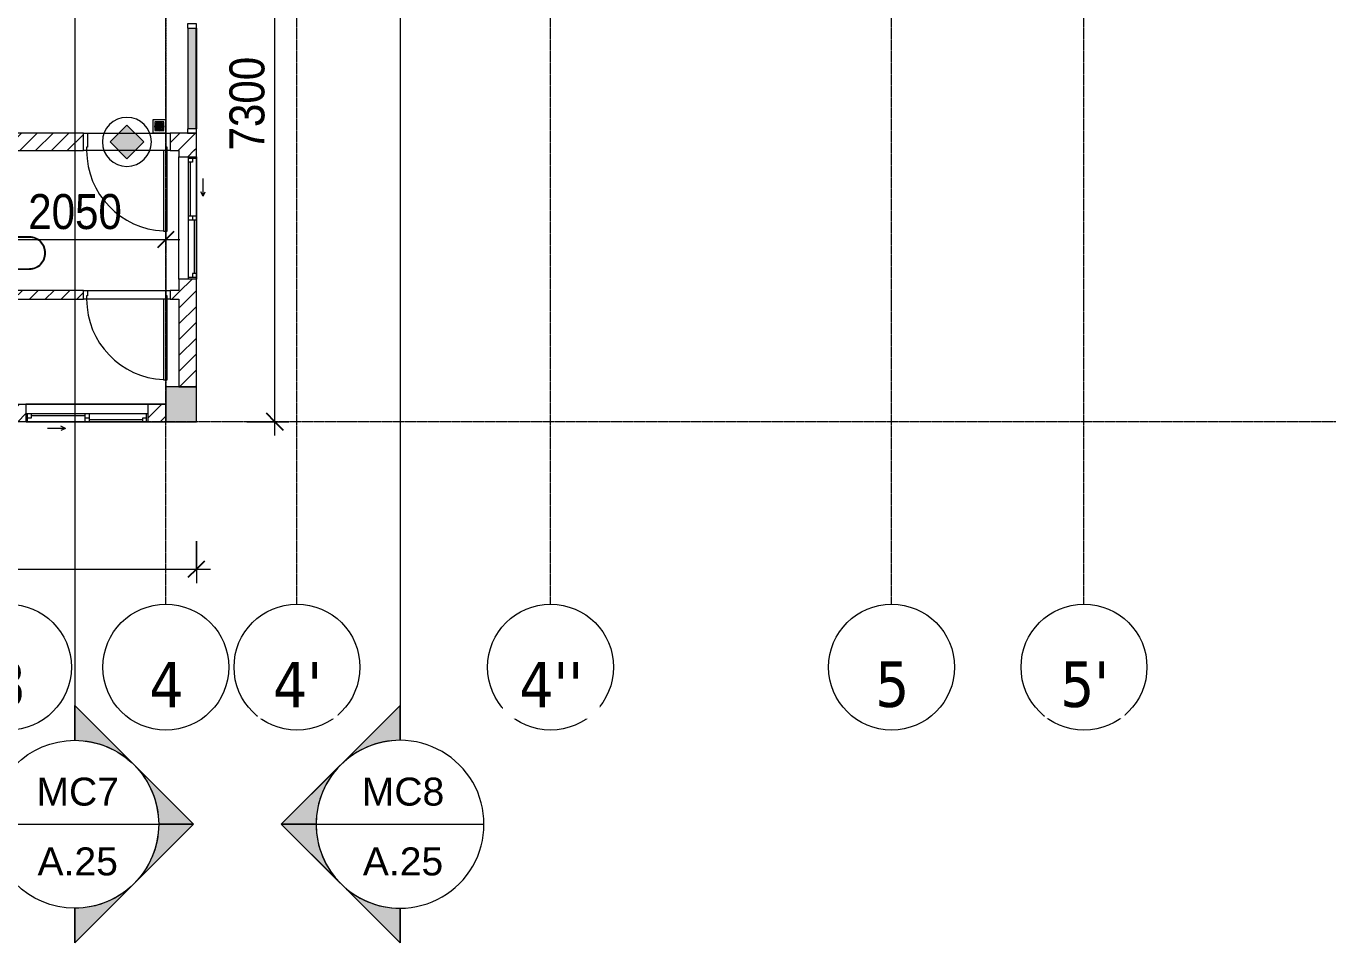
# Model space of a CAD drawing. Header units: millimetres. Extents: x 1591 to 239055, y -15958 to 83255.
# Drawn here: x 138734 to 153622, y 11275 to 21762 of the extents above; entities that cross this region are included whole.
import ezdxf

# ---------------------------------------------------------------- set-up
doc = ezdxf.new("R2010")
doc.units = ezdxf.units.MM
for name, pattern in [('Dash 1_8_', [6.35, 3.175, -3.175]), ('Dash Dot 3_16_', [7.9375, 4.7625, -1.5875, 0, -1.5875]), ('Grid Line', [22.225, 12.7, -3.175, 3.175, -3.175])]:
    doc.linetypes.add(name, pattern=pattern)
for name, color, linetype, lineweight in [('0-1', 250, 'Continuous', 5), ('A-ANNO-DIMS', 211, 'Continuous', 9), ('A-ANNO-DIMS-160', 211, 'Continuous', 9), ('A-ANNO-NOTE', 131, 'Continuous', 9), ('A-AREA', 32, 'Dash 1_8_', 9), ('A-DETL-GENF-2', 1, 'Continuous', 9), ('A-DOOR-3', 1, 'Continuous', 9), ('A-DOOR-FRAM-1', 1, 'Continuous', 9), ('A-FLOR', 192, 'Continuous', 9), ('A-GLAZ', 151, 'Continuous', 9), ('A-GLAZ-CURT', 52, 'Continuous', 9), ('A-GLAZ-CWMG', 51, 'Continuous', 9), ('A-GLAZ-CWMG-1', 51, 'Continuous', 18), ('A-WALL', 113, 'Continuous', 9), ('A-WALL-3', 113, 'Continuous', 18), ('A-WALL-PATT-2', 111, 'Continuous', 9), ('G-ANNO-SYMB', 111, 'Continuous', 9), ('G-ANNO-SYMB-1', 111, 'Dash Dot 3_16_', 18), ('G-IMPT', 8, 'Continuous', 9), ('M-EQPM', 50, 'Continuous', 9), ('P-SANR-FIXT', 6, 'Continuous', 9), ('S-COLS-1', 52, 'Continuous', 5), ('S-COLS-2', 250, 'Continuous', 18), ('S-GRID-1', 1, 'Grid Line', 9), ('S-GRID-IDEN', 1, 'Continuous', 9)]:
    doc.layers.add(name, color=color, linetype=linetype, lineweight=lineweight)
doc.styles.add('Arial_10', font='arial_0.ttf', dxfattribs={"height": 320})
doc.styles.add('Tahoma_B', font='tahomabd_0.ttf', dxfattribs={"height": 520})
doc.styles.add('UTM Avo', font='UTM Avo.ttf', dxfattribs={"width": 0.9, "height": 400})
doc.dimstyles.new('1_Dim_chi_tiet_2_5', dxfattribs={"dimscale": 304.8, "dimtxt": 399.720379, "dimasz": 0.629921, "dimexe": 0.524934, "dimexo": 0.0625, "dimgap": 0.052493, "dimtad": 1, "dimdec": 0, "dimrnd": 5, "dimzin": 0, "dimdsep": 46, "dimtxsty": 'UTM Avo', "dimblk1": 'OBLIQUE', "dimblk2": 'OBLIQUE', "dimsah": 1, "dimcen": 0.09, "dimdle": 0.524934, "dimazin": 0, "dimtfac": 1, "dimtdec": 4, "dimtix": 1, "dimtmove": 0, "dimatfit": 3, "dimfxl": 1.049869, "dimfxlon": 1, "dimtvp": 1, "dimtolj": 1, "dimtzin": 0, "dimarcsym": 2})
doc.dimstyles.new('1_Dim_chi_tiet_2_5_1', dxfattribs={"dimscale": 304.8, "dimtxt": 399.720379, "dimasz": 0.629921, "dimexe": 0.524934, "dimexo": 0.0625, "dimgap": 0.052493, "dimtad": 1, "dimdec": 0, "dimrnd": 5, "dimzin": 0, "dimdsep": 46, "dimtxsty": 'UTM Avo', "dimblk1": 'OBLIQUE', "dimblk2": 'OBLIQUE', "dimsah": 1, "dimcen": 0.09, "dimdle": 0.524934, "dimazin": 0, "dimtfac": 1, "dimtdec": 4, "dimtix": 1, "dimtmove": 0, "dimatfit": 3, "dimfxl": 1.049869, "dimfxlon": 1, "dimtvp": 1, "dimtolj": 1, "dimtzin": 0, "dimarcsym": 2})
pattern_1 = [(45, (95879.7, 0), (-90.50967, 90.50967), [])]

# ---------------------------------------------------------------- blocks, each defined once
blk = doc.blocks.new('NCV_TKTC_KET CAU_rvt-1-TKCS_MB TẦNG 6-8')
at = {"layer": 'S-COLS-1'}
blk.add_hatch(color=256, dxfattribs=at).paths.add_polyline_path([(44803, 17237), (44803, 17637), (44453, 17637), (44453, 17237)])
at = {"layer": 'S-COLS-2'}
for p, q in [((44803, 17637), (44453, 17637)), ((44453, 17637), (44453, 17237)), ((44803, 17237), (44803, 17637)), ((44453, 17237), (44803, 17237))]:
    blk.add_line(p, q, dxfattribs=at)
blk = doc.blocks.new('TKTC_XREF_251221_MB TANG 2-7 - TKTC_XREF_260130_MB TANG 2-5_dwg_THU NUOC - THU NUOC-444531-TKCS_MB TẦNG 1-4746804-TKCS_MB TẦNG 6-8')
at = {"layer": 'G-IMPT'}
for p, q in [((-23, 11), (41, 11)), ((41, 5), (-23, 5)), ((-11, 23), (28, 23)), ((28, 17), (-11, 17)), ((-1, 36), (19, 36)), ((19, 30), (-1, 30)), ((-23, -14), (41, -14)), ((41, -20), (-23, -20)), ((-11, -26), (28, -26)), ((28, -32), (-11, -32)), ((-1, -38), (19, -38)), ((19, -44), (-1, -44))]:
    blk.add_line(p, q, dxfattribs=at)
at = {"layer": 'G-IMPT', "flags": 128}
for points in [[(84, -79), (84, 71), (-66, 71), (-66, -79)], [(59, -54), (59, 46), (-41, 46), (-41, -54)]]:
    blk.add_lwpolyline(points, close=True, dxfattribs=at)
for points in [[(-23, -1), (1, -1), (1, -7), (-23, -7)], [(41, -7), (17, -7), (17, -1), (41, -1)]]:
    blk.add_lwpolyline(points, dxfattribs=at)
at = {"layer": 'G-IMPT'}
for centre, radius, start, end in [((9, -4), 45, 360, 180), ((9, -4), 45, 360, 180), ((-23, 8), 3, 90, 270), ((-11, 20), 3, 90, 270), ((-1, 33), 3, 90, 270), ((19, 33), 3, 270, 90), ((28, 20), 3, 270, 90), ((41, 8), 3, 270, 90), ((9, -4), 45, 180, 360), ((9, -4), 45, 180, 360), ((-23, -4), 3, 90, 270), ((-23, -17), 3, 90, 270), ((-11, -29), 3, 90, 270), ((-1, -41), 3, 90, 270), ((19, -41), 3, 270, 90), ((28, -29), 3, 270, 90), ((41, -4), 3, 270, 90), ((41, -17), 3, 270, 90)]:
    blk.add_arc(centre, radius, start, end, dxfattribs=at)
blk = doc.blocks.new('TKTC_XREF_251221_MB TANG 2-7 - TKTC_XREF_260130_MB TANG 2-5_dwg_FD-4746809-TKCS_MB TẦNG 6-8')
at = {"layer": 'G-IMPT', "flags": 128}
blk.add_lwpolyline([(-75, -75), (75, -75), (75, 75), (-75, 75)], close=True, dxfattribs=at)
at = {"layer": 'G-IMPT'}
blk.add_circle((0, 0), 53.3, dxfattribs=at)
at = {"layer": 'M-EQPM'}
for p, q in [((53, 0), (-53, 0)), ((-38, 38), (38, -38)), ((38, 38), (-38, -38)), ((0, 53), (0, -53))]:
    blk.add_line(p, q, dxfattribs=at)
blk = doc.blocks.new('TKTC_XREF_251221_MB TANG 2-7 - TKTC_XREF_251221_MB TANG 2-7-2039446-TKCS_MB TẦNG 6-8')
for name, p in [('TKTC_XREF_251221_MB TANG 2-7 - TKTC_XREF_260130_MB TANG 2-5_dwg_THU NUOC - THU NUOC-444531-TKCS_MB TẦNG 1-4746804-TKCS_MB TẦNG 6-8', (10717, 3383)), ('TKTC_XREF_251221_MB TANG 2-7 - TKTC_XREF_260130_MB TANG 2-5_dwg_FD-4746809-TKCS_MB TẦNG 6-8', (10726, 3377))]:
    blk.add_blockref(name, p)
blk = doc.blocks.new('System Panel - Glazed-1286806-TKCS_MB TẦNG 6-8')
at = {"layer": 'A-GLAZ-CURT'}
for p, q in [((575, 6), (-575, 6)), ((-575, 6), (-575, -6)), ((575, -6), (575, 6)), ((-575, -6), (575, -6))]:
    blk.add_line(p, q, dxfattribs=at)
blk = doc.blocks.new('Rectangular Mullion - 50 x 100mm-1286802-TKCS_MB TẦNG 6-8')
at = {"layer": 'A-GLAZ-CWMG'}
blk.add_hatch(color=256, dxfattribs=at).paths.add_polyline_path([(44797, 20587), (44797, 21737), (44703, 21737), (44703, 20587)])
blk.add_line((44703, 21737), (44703, 20587), dxfattribs=at)
blk = doc.blocks.new('Rectangular Mullion - 50 x 100mm-1286811-TKCS_MB TẦNG 6-8')
at = {"layer": 'A-GLAZ-CWMG-1'}
for p, q in [((0, 0), (-50, 0)), ((-50, 0), (-50, -100)), ((0, -100), (0, 0)), ((-50, -100), (0, -100))]:
    blk.add_line(p, q, dxfattribs=at)
blk = doc.blocks.new('Rectangular Mullion - 50 x 100mm-1286804-TKCS_MB TẦNG 6-8')
at = {"layer": 'A-GLAZ-CWMG-1'}
for p, q in [((-25, 0), (25, 0)), ((-25, -100), (-25, 0)), ((25, 0), (25, -100)), ((25, -100), (-25, -100))]:
    blk.add_line(p, q, dxfattribs=at)
blk = doc.blocks.new('1_FAMILY RVT - W01-WxH 1400x1400xmm-389822-TKCS_MB TẦNG 6-8')
at = {"layer": 'A-GLAZ'}
for p, q in [((248.4, 172.39), (299.2, 197.79)), ((248.4, 172.39), (299.2, 146.99)), ((248.4, 172.39), (451.6, 172.39)), ((-700, 96.19), (-700, -103.81)), ((700, 96.19), (-700, 96.19)), ((-700, 96.19), (-636.5, 96.19)), ((-700, 7.29), (-680.95, 7.29)), ((-680.95, 96.19), (-680.95, 7.29)), ((-636.5, 51.74), (-680.95, 51.74)), ((-680.95, 7.29), (-22.225, 7.29)), ((-636.5, 96.19), (-22.225, 96.19)), ((-636.5, 96.19), (-636.5, 51.74)), ((-636.5, 73.965), (-22.225, 73.965)), ((-22.225, 7.29), (-22.225, 96.19)), ((-22.225, 96.19), (22.225, 96.19)), ((22.225, 51.74), (-22.225, 51.74)), ((-22.225, 7.29), (22.225, 7.29)), ((22.225, 96.19), (680.95, 96.19)), ((22.225, 96.19), (22.225, 7.29)), ((22.225, 29.515), (636.5, 29.515)), ((22.225, 7.29), (636.5, 7.29)), ((636.5, 51.74), (636.5, 7.29)), ((680.95, 51.74), (636.5, 51.74)), ((636.5, 7.29), (700, 7.29)), ((680.95, 96.19), (700, 96.19)), ((680.95, 96.19), (680.95, 7.29)), ((700, -103.81), (700, 96.19)), ((-700, -103.81), (700, -103.81))]:
    blk.add_line(p, q, dxfattribs=at)
blk = doc.blocks.new('FD_04 - FD_04-900x2200mm-2435752-TKCS_MB TẦNG 6-8')
at = {"layer": 'A-DETL-GENF-2'}
for p, q in [((460, -100), (420, -100)), ((420, -100), (420, -1020)), ((460, -1020), (460, -100)), ((420, -1020), (460, -1020))]:
    blk.add_line(p, q, dxfattribs=at)
blk.add_arc((460, -100), 920, 180, 267.5081, dxfattribs=at)
at = {"layer": 'A-DOOR-FRAM-1'}
for p, q in [((-495, 100), (-450, 100)), ((-495, -100), (-495, 100)), ((-450, 100), (-450, -60)), ((450, 100), (495, 100)), ((450, -60), (450, 100)), ((495, 100), (495, -100)), ((-460, -100), (-495, -100)), ((-450, -60), (-460, -60)), ((-460, -60), (-460, -100)), ((460, -60), (450, -60)), ((460, -100), (460, -60)), ((495, -100), (460, -100))]:
    blk.add_line(p, q, dxfattribs=at)
blk = doc.blocks.new('FD_04 - FD_04-900x2200mm-4730700-TKCS_MB TẦNG 6-8')
at = {"layer": 'A-DETL-GENF-2'}
for p, q in [((460, -50), (420, -50)), ((420, -50), (420, -970)), ((460, -970), (460, -50)), ((420, -970), (460, -970))]:
    blk.add_line(p, q, dxfattribs=at)
blk.add_arc((460, -50), 920, 180, 267.5081, dxfattribs=at)
at = {"layer": 'A-DOOR-FRAM-1'}
for p, q in [((-495, 50), (-450, 50)), ((-495, -50), (-495, 50)), ((-450, 50), (-450, -10)), ((450, 50), (495, 50)), ((450, -10), (450, 50)), ((495, 50), (495, -50)), ((-460, -50), (-495, -50)), ((-450, -10), (-460, -10)), ((-460, -10), (-460, -50)), ((460, -10), (450, -10)), ((460, -50), (460, -10)), ((495, -50), (460, -50))]:
    blk.add_line(p, q, dxfattribs=at)
blk = doc.blocks.new('1_FAMILY RVT - W01-WxH 1400x1400xmm-411185-TKCS_MB TẦNG 6-8')
at = {"layer": 'A-GLAZ'}
for p, q in [((-700, 103.81), (700, 103.81)), ((-700, -96.19), (-700, 103.81)), ((700, 103.81), (700, -96.19)), ((-700, -7.29), (-680.95, -7.29)), ((700, -96.19), (-700, -96.19)), ((-700, -96.19), (-636.5, -96.19)), ((-680.95, -7.29), (-22.225, -7.29)), ((-680.95, -96.19), (-680.95, -7.29)), ((-636.5, -51.74), (-680.95, -51.74)), ((-636.5, -96.19), (-636.5, -51.74)), ((-636.5, -73.965), (-22.225, -73.965)), ((-636.5, -96.19), (-22.225, -96.19)), ((-22.225, -7.29), (22.225, -7.29)), ((-22.225, -7.29), (-22.225, -96.19)), ((22.225, -51.74), (-22.225, -51.74)), ((-22.225, -96.19), (22.225, -96.19)), ((22.225, -7.29), (636.5, -7.29)), ((22.225, -96.19), (22.225, -7.29)), ((22.225, -29.515), (636.5, -29.515)), ((22.225, -96.19), (680.95, -96.19)), ((248.4, -172.39), (299.2, -146.99)), ((636.5, -7.29), (700, -7.29)), ((636.5, -51.74), (636.5, -7.29)), ((680.95, -51.74), (636.5, -51.74)), ((680.95, -96.19), (680.95, -7.29)), ((680.95, -96.19), (700, -96.19)), ((248.4, -172.39), (299.2, -197.79)), ((248.4, -172.39), (451.6, -172.39))]:
    blk.add_line(p, q, dxfattribs=at)
blk = doc.blocks.new('PF_Water_Closet-Duravit-Starck 3-012601 - Generic Toilet-4730944-TKCS_MB TẦNG 6-8')
at = {"layer": 'P-SANR-FIXT'}
for p, q in [((-199, 592), (-199, 357)), ((-192, 592), (-192, 350)), ((166, 350), (166, 592)), ((172, 356), (172, 592)), ((171, 357), (-198, 357)), ((-198, 357), (-198, 280)), ((-198, 299), (172, 299)), ((-192, 350), (165, 350)), ((-192, 280), (-192, 350)), ((166, 280), (166, 350)), ((171, 280), (171, 357)), ((-207, 272), (-207, 126)), ((173, 280), (-201, 280)), ((-198, 280), (171, 280)), ((-26, 196), (1, 196)), ((183, 126), (183, 272)), ((-201, 118), (175, 118)), ((-197, 118), (-197, 113)), ((-197, 113), (173, 113)), ((173, 118), (173, 113))]:
    blk.add_line(p, q, dxfattribs=at)
for radius in [19.1, 14.6, 13.8]:
    blk.add_circle((-12, 196), radius, dxfattribs=at)
for centre, radius, start, end in [((-17, 592), 182, 88.8107, 180), ((-17, 592), 175, 88.7676, 180), ((-10, 592), 182, 0, 91.1893), ((-10, 592), 175, 0, 91.2324), ((-192, 356), 6.83, 172.0366, 270), ((165, 356), 6.83, 270, 0), ((-200, 273), 7.31, 103.7483, 186.2517), ((173, 271), 9.56, 8.9738, 90), ((-200, 125), 7.31, 173.7483, 256.2517), ((175, 125), 7.27, 270, 6.3304)]:
    blk.add_arc(centre, radius, start, end, dxfattribs=at)
blk = doc.blocks.new('Grid - M_Grid Head - Circle-353313-TKCS_MB TẦNG 6-8')
at = {"layer": 'S-GRID-IDEN'}
blk.add_circle((0, 0), 4.5, dxfattribs=at)
blk = doc.blocks.new('Section - M_Section Head - Filled-352373-TKCS_MB TẦNG 6-8')
at = {"layer": 'G-ANNO-SYMB'}
h = blk.add_hatch(color=256, dxfattribs=at)
edge = h.paths.add_edge_path()
edge.add_line((-6, 8.485), (-6, 6))
edge.add_arc((-6, 0), 6, 90, 135)
edge.add_line((-10.243, 4.243), (-6, 8.485))
h = blk.add_hatch(color=256, dxfattribs=at)
edge = h.paths.add_edge_path()
edge.add_line((-6, 8.485), (-1.757, 4.243))
edge.add_arc((-6, 0), 6, 45, 90)
edge.add_line((-6, 6), (-6, 8.485))
h = blk.add_hatch(color=256, dxfattribs=at)
edge = h.paths.add_edge_path()
edge.add_line((-14.485, 0), (-10.243, 4.243))
edge.add_arc((-6, 0), 6, 135, 180)
edge.add_line((-12, 0), (-14.485, 0))
h = blk.add_hatch(color=256, dxfattribs=at)
edge = h.paths.add_edge_path()
edge.add_line((2.485, 0), (0, 0))
edge.add_arc((-6, 0), 6, 360, 405)
edge.add_line((-1.757, 4.243), (2.485, 0))
for p, q in [((-6, 8.485), (-14.485, 0)), ((-6, 8.485), (-10.243, 4.243)), ((-6, 8.485), (2.485, 0)), ((-6, 6), (-6, 8.485)), ((-6, 8.485), (-6, 6)), ((-1.757, 4.243), (-6, 8.485)), ((-10.243, 4.243), (-14.485, 0)), ((2.485, 0), (-1.757, 4.243)), ((-14.485, 0), (-12, 0)), ((0, 0), (2.485, 0)), ((-12, 0), (-14.485, 0)), ((0, 0), (2.485, 0))]:
    blk.add_line(p, q, dxfattribs=at)
for start, end in [(360, 180), (90, 135), (45, 90), (135, 180), (360, 45), (180, 360)]:
    blk.add_arc((-6, 0), 6, start, end, dxfattribs=at)
blk = doc.blocks.new('DIMBLOCK14-TKCS_MB TẦNG 6-8')
at = {"layer": 'A-ANNO-DIMS-160', "lineweight": 25}
for p, q in [((141579, 24537), (141483, 24633)), ((141579, 24537), (141675, 24441)), ((141579, 17237), (141483, 17333)), ((141579, 17237), (141675, 17141))]:
    blk.add_line(p, q, dxfattribs=at)
at = {"layer": 'A-ANNO-DIMS-160'}
for p, q in [((141579, 17077), (141579, 24697)), ((141259, 24537), (141739, 24537)), ((141579, 24537), (141259, 24537)), ((141259, 17237), (141739, 17237)), ((141579, 17237), (141259, 17237))]:
    blk.add_line(p, q, dxfattribs=at)
at = {"layer": 'A-ANNO-DIMS-160', "color": 0, "insert": (141060, 20339), "char_height": 400, "width": 1314.64, "attachment_point": 1, "rotation": 90, "line_spacing_factor": 1.110334, "style": 'UTM Avo'}
blk.add_mtext('7300', dxfattribs=at)
blk = doc.blocks.new('_Oblique')
at = {"color": 0, "linetype": 'ByBlock', "lineweight": -2}
blk.add_line((-0.5, -0.5), (0.5, 0.5), dxfattribs=at)
blk = doc.blocks.new('DIMBLOCK64-TKCS_MB TẦNG 6-8')
at = {"layer": 'A-ANNO-DIMS-160'}
for p, q in [((138282, 19640), (138282, 19160)), ((138282, 19320), (138282, 19640)), ((140332, 19640), (140332, 19160)), ((140332, 19320), (140332, 19640)), ((138122, 19320), (140492, 19320))]:
    blk.add_line(p, q, dxfattribs=at)
at = {"layer": 'A-ANNO-DIMS-160', "lineweight": 25}
for p, q in [((138282, 19320), (138378, 19416)), ((140332, 19320), (140428, 19416)), ((138282, 19320), (138186, 19224)), ((140332, 19320), (140236, 19224))]:
    blk.add_line(p, q, dxfattribs=at)
at = {"layer": 'A-ANNO-DIMS-160', "color": 0, "insert": (138759, 19840), "char_height": 400, "width": 1314.64, "attachment_point": 1, "line_spacing_factor": 1.110334, "style": 'UTM Avo'}
blk.add_mtext('2050', dxfattribs=at)
blk = doc.blocks.new('DIMBLOCK291-TKCS_MB TẦNG 6-8')
at = {"layer": 'A-ANNO-DIMS-160'}
for p, q in [((129532, 15869), (129532, 15389)), ((129532, 15549), (129532, 15869)), ((140682, 15869), (140682, 15389)), ((140682, 15549), (140682, 15869)), ((129372, 15549), (140842, 15549))]:
    blk.add_line(p, q, dxfattribs=at)
at = {"layer": 'A-ANNO-DIMS-160', "lineweight": 25}
for p, q in [((129532, 15549), (129628, 15645)), ((140682, 15549), (140778, 15645)), ((129532, 15549), (129436, 15453)), ((140682, 15549), (140586, 15453))]:
    blk.add_line(p, q, dxfattribs=at)
at = {"layer": 'A-ANNO-DIMS-160', "color": 0, "insert": (134423, 16069), "char_height": 400, "width": 1643.29, "attachment_point": 1, "line_spacing_factor": 1.110334, "style": 'UTM Avo'}
blk.add_mtext('11150', dxfattribs=at)
blk = doc.blocks.new('HDNDCT_GHI CHÚ CỬA CHỐNG CHÁY EI30 - HDNDCT_GHI CHÚ CỬA CHỐNG CHÁY EI30-2461928-TKCS_MB TẦNG 6-8')
at = {"layer": 'A-ANNO-NOTE'}
blk.add_hatch(color=256, dxfattribs=at).paths.add_polyline_path([(-1.2, 0), (0, 1.2), (1.2, 0), (0, -1.2)])
for p, q in [((0, 1.2), (-1.2, 0)), ((1.2, 0), (0, 1.2)), ((-1.2, 0), (0, -1.2)), ((0, -1.2), (1.2, 0))]:
    blk.add_line(p, q, dxfattribs=at)
for start, end in [(360, 180), (180, 360)]:
    blk.add_arc((0, 0), 1.75, start, end, dxfattribs=at)

msp = doc.modelspace()

# ---------------------------------------------------------------- hatches: boundary and pattern name
at = {"layer": 'A-WALL-PATT-2'}
h = msp.add_hatch(dxfattribs=at)
h.set_pattern_fill('FP_1', color=256, style=0, pattern_type=2)
h.set_pattern_definition(pattern_1)
h.paths.add_polyline_path([(140382.3, 20336.9), (140682.3, 20336.9), (140682.3, 20536.9), (140382.3, 20536.9)])
h.paths.add_polyline_path([(139392.3, 20336.9), (139392.3, 20536.9), (138282.3, 20536.9), (138282.3, 20336.9), (139097.3, 20336.9)])
h = msp.add_hatch(dxfattribs=at)
h.set_pattern_fill('FP_1', color=256, style=0, pattern_type=2)
h.set_pattern_definition(pattern_1)
h.paths.add_polyline_path([(140482.3, 17636.9), (140682.3, 17636.9), (140682.3, 18866.9), (140482.3, 18866.9), (140482.3, 18636.9)])
h.paths.add_polyline_path([(140482.3, 20266.9), (140682.3, 20266.9), (140682.3, 20336.9), (140482.3, 20336.9)])
h = msp.add_hatch(dxfattribs=at)
h.set_pattern_fill('FP_1', color=256, style=0, pattern_type=2)
h.set_pattern_definition(pattern_1)
h.paths.add_polyline_path([(140382.3, 18636.9), (140482.3, 18636.9), (140482.3, 18736.9), (140382.3, 18736.9)])
h.paths.add_polyline_path([(138291.3, 18636.9), (139392.3, 18636.9), (139392.3, 18736.9), (138282.3, 18736.9), (138282.3, 18636.9)])
h = msp.add_hatch(dxfattribs=at)
h.set_pattern_fill('FP_1', color=256, style=0, pattern_type=2)
h.set_pattern_definition(pattern_1)
h.paths.add_polyline_path([(140132.3, 17236.9), (140332.3, 17236.9), (140332.3, 17436.9), (140132.3, 17436.9), (140132.3, 17271.3)])
h.paths.add_polyline_path([(138432.3, 17236.9), (138732.3, 17236.9), (138732.3, 17436.9), (138432.3, 17436.9), (138432.3, 17271.3)])

# ---------------------------------------------------------------- linework, layer by layer
at = {"layer": 'A-AREA'}
msp.add_line((140332.3, 24536.9), (140332.3, 17636.9), dxfattribs=at)
at = {"layer": 'A-FLOR'}
msp.add_line((138282.3, 17437.4), (140332.3, 17437.4), dxfattribs=at)
at = {"layer": 'A-WALL'}
for p, q in [((139437.3, 20536.9), (140337.3, 20536.9)), ((140347.3, 20336.9), (139427.3, 20336.9)), ((140347.3, 18636.9), (139427.3, 18636.9)), ((139437.3, 18736.9), (140337.3, 18736.9))]:
    msp.add_line(p, q, dxfattribs=at)
at = {"layer": 'A-WALL-3'}
for p, q in [((139392.3, 20536.9), (138282.3, 20536.9)), ((139392.3, 20336.9), (139392.3, 20536.9)), ((140682.3, 20536.9), (140382.3, 20536.9)), ((140382.3, 20536.9), (140382.3, 20336.9)), ((140682.3, 20266.9), (140682.3, 20536.9)), ((138282.3, 20336.9), (139392.3, 20336.9)), ((140382.3, 20336.9), (140482.3, 20336.9)), ((140482.3, 20336.9), (140482.3, 20266.9)), ((140482.3, 18866.9), (140482.3, 18736.9)), ((140682.3, 17636.9), (140682.3, 18866.9)), ((139392.3, 18736.9), (138282.3, 18736.9)), ((138282.3, 18636.9), (139392.3, 18636.9)), ((139392.3, 18636.9), (139392.3, 18736.9)), ((140482.3, 18736.9), (140382.3, 18736.9)), ((140382.3, 18736.9), (140382.3, 18636.9)), ((140382.3, 18636.9), (140482.3, 18636.9)), ((140482.3, 18636.9), (140482.3, 17636.9)), ((140482.3, 17636.9), (140682.3, 17636.9)), ((140332.3, 17436.9), (140132.3, 17436.9)), ((140332.3, 17236.9), (140332.3, 17436.9)), ((140132.3, 17236.9), (140332.3, 17236.9))]:
    msp.add_line(p, q, dxfattribs=at)
at = {"layer": 'G-ANNO-SYMB'}
for p, q in [((138331, 12632.5), (140251, 12632.5)), ((142051, 12632.5), (143971, 12632.5))]:
    msp.add_line(p, q, dxfattribs=at)
at = {"layer": 'G-ANNO-SYMB-1'}
for p, q in [((139291, 82873.6), (139291, 13592.5)), ((143011, 82835.6), (143011, 13592.5))]:
    msp.add_line(p, q, dxfattribs=at)
at = {"layer": 'S-GRID-1'}
for p, q in [((140332.3, 19149.4), (140332.3, 77012.5)), ((141832.3, 19149.4), (141832.3, 77012.5)), ((144732.3, 19149.4), (144732.3, 77012.5)), ((148632.3, 19149.4), (148632.3, 77012.5)), ((150832.3, 19149.4), (150832.3, 77012.5)), ((140332.3, 15149.4), (140332.3, 19149.4)), ((141832.3, 15149.4), (141832.3, 19149.4)), ((144732.3, 15149.4), (144732.3, 19149.4)), ((148632.3, 15149.4), (148632.3, 19149.4)), ((150832.3, 15149.4), (150832.3, 19149.4)), ((223800.6, 17236.9), (130306.5, 17236.9))]:
    msp.add_line(p, q, dxfattribs=at)

# ---------------------------------------------------------------- block references
at = {"layer": '0-1'}
msp.add_blockref('NCV_TKTC_KET CAU_rvt-1-TKCS_MB TẦNG 6-8', (95879.7, 0), dxfattribs=at)
at = {"layer": 'A-ANNO-NOTE', "xscale": 160, "yscale": 160, "zscale": 160}
msp.add_blockref('HDNDCT_GHI CHÚ CỬA CHỐNG CHÁY EI30 - HDNDCT_GHI CHÚ CỬA CHỐNG CHÁY EI30-2461928-TKCS_MB TẦNG 6-8', (139887.3, 20436.9), dxfattribs=at)
at = {"layer": 'A-DOOR-3'}
for name, p in [('FD_04 - FD_04-900x2200mm-2435752-TKCS_MB TẦNG 6-8', (139887.3, 20436.9)), ('FD_04 - FD_04-900x2200mm-4730700-TKCS_MB TẦNG 6-8', (139887.3, 18686.9))]:
    msp.add_blockref(name, p, dxfattribs=at)
at = {"layer": 'A-GLAZ'}
for name, p, rotation in [('1_FAMILY RVT - W01-WxH 1400x1400xmm-411185-TKCS_MB TẦNG 6-8', (140586.1, 19566.9), 89.99999999999993), ('1_FAMILY RVT - W01-WxH 1400x1400xmm-389822-TKCS_MB TẦNG 6-8', (139432.3, 17333.1), 180)]:
    msp.add_blockref(name, p, dxfattribs=dict(at, rotation=rotation))
at = {"layer": 'A-GLAZ-CURT', "rotation": 89.99999999999993}
msp.add_blockref('System Panel - Glazed-1286806-TKCS_MB TẦNG 6-8', (140682.3, 21161.9), dxfattribs=at)
at = {"layer": 'A-GLAZ-CWMG', "extrusion": (0, 0, -1), "rotation": 90.00000000000007}
msp.add_blockref('Rectangular Mullion - 50 x 100mm-1286804-TKCS_MB TẦNG 6-8', (-140682.3, 21761.9), dxfattribs=at)
at = {"layer": 'A-GLAZ-CWMG'}
msp.add_blockref('Rectangular Mullion - 50 x 100mm-1286802-TKCS_MB TẦNG 6-8', (95879.7, 0), dxfattribs=at)
at = {"layer": 'A-GLAZ-CWMG', "rotation": 269.9999999999999}
msp.add_blockref('Rectangular Mullion - 50 x 100mm-1286811-TKCS_MB TẦNG 6-8', (140682.3, 20536.9), dxfattribs=at)
at = {"layer": 'M-EQPM'}
msp.add_blockref('TKTC_XREF_251221_MB TANG 2-7 - TKTC_XREF_251221_MB TANG 2-7-2039446-TKCS_MB TẦNG 6-8', (129532.3, 17236.9), dxfattribs=at)
at = {"layer": 'P-SANR-FIXT', "rotation": 269.9999999999998}
msp.add_blockref('PF_Water_Closet-Duravit-Starck 3-012601 - Generic Toilet-4730944-TKCS_MB TẦNG 6-8', (138182.3, 19152.6), dxfattribs=at)
at = {"layer": 'S-GRID-IDEN', "xscale": 159.9999999999999, "yscale": 159.9999999999999, "zscale": 159.9999999999999}
for p in [(138532.3, 14429.4), (140332.3, 14429.4), (141832.3, 14429.4), (144732.3, 14429.4), (148632.3, 14429.4), (150832.3, 14429.4)]:
    msp.add_blockref('Grid - M_Grid Head - Circle-353313-TKCS_MB TẦNG 6-8', p, dxfattribs=at)

# ---------------------------------------------------------------- texts
at = {"layer": 'G-ANNO-SYMB', "char_height": 320, "attachment_point": 5, "line_spacing_factor": 0.936439, "style": 'Arial_10'}
for s, insert, width in [('\\pt2032,4064,6096,8128,10160,12192,14224,16256,18288,20320,22352,24384,26416,28448,30480,32512,34544,36576,38608,40640,42672,44704,46736,48768,50800,52832,54864,56896,58928,60960,62992,65024;MC7', (139325, 13003.7), 963.2), ('\\pt2032,4064,6096,8128,10160,12192,14224,16256,18288,20320,22352,24384,26416,28448,30480,32512,34544,36576,38608,40640,42672,44704,46736,48768,50800,52832,54864,56896,58928,60960,62992,65024;MC8', (143045, 13003.7), 963.2), ('\\pt2032,4064,6096,8128,10160,12192,14224,16256,18288,20320,22352,24384,26416,28448,30480,32512,34544,36576,38608,40640,42672,44704,46736,48768,50800,52832,54864,56896,58928,60960,62992,65024;A.25', (139325, 12205.4), 952), ('\\pt2032,4064,6096,8128,10160,12192,14224,16256,18288,20320,22352,24384,26416,28448,30480,32512,34544,36576,38608,40640,42672,44704,46736,48768,50800,52832,54864,56896,58928,60960,62992,65024;A.25', (143045, 12205.4), 952)]:
    msp.add_mtext(s, dxfattribs=dict(at, insert=insert, width=width))

# ---------------------------------------------------------------- dimensions: what is measured, and where the dimension line sits
at = {"layer": 'A-ANNO-DIMS'}
dim = msp.add_linear_dim(base=(141579.3, 24536.9), p1=(141259.3, 17236.9), p2=(141259.3, 24536.9), angle=90, dimstyle='1_Dim_chi_tiet_2_5', override={"dimpost": '<>', "dimfxl": 7300}, dxfattribs=at)
dim.commit()
dim.dimension.update_dxf_attribs({"geometry": 'DIMBLOCK14-TKCS_MB TẦNG 6-8', "text_midpoint": (141356.3, 20886.9)})
for base, p1, p2, dimstyle, override, picture, middle in [((140332.3, 19320.1), (138282.3, 19640.1), (140332.3, 19640.1), '1_Dim_chi_tiet_2_5', {"dimpost": '<>', "dimfxl": 2050}, 'DIMBLOCK64-TKCS_MB TẦNG 6-8', (139307.3, 19543.1)), ((140682.3, 15549.3), (129532.3, 15869.3), (140682.3, 15869.3), '1_Dim_chi_tiet_2_5_1', {"dimpost": '<>', "dimfxl": 11150}, 'DIMBLOCK291-TKCS_MB TẦNG 6-8', (135107.3, 15772.3))]:
    dim = msp.add_linear_dim(base=base, p1=p1, p2=p2, dimstyle=dimstyle, override=override, dxfattribs=at)
    dim.commit()
    dim.dimension.update_dxf_attribs({"geometry": picture, "text_midpoint": middle})

# ---------------------------------------------------------------- next in the draw order: texts
at = {"layer": 'S-GRID-IDEN', "char_height": 520, "attachment_point": 5, "line_spacing_factor": 0.996129, "style": 'Tahoma_B', "bg_fill": 3, "box_fill_scale": 1.25, "bg_fill_color": 256, "bg_fill_true_color": 13158600, "bg_fill_transparency": 0}
for s, insert, width in [('\\pt2031.9988,4063.9976,6096.0016,8128.0004,10159.9992,12191.998,14224.002,16256.0008,18287.9996,20319.9984,22352.0024,24384.0012,26416,28447.9988,30479.9976,32512.0016,34544.0004,36575.9992,38607.998,40640.002,42672.0008,44703.9996,46735.9984,48768.0024,50800.0012,52832,54863.9988,56895.9976,58928.0016,60960.0004,62991.9992,65023.998;3', (138539.8, 14229.7), 465.6), ('\\pt2031.9988,4063.9976,6096.0016,8128.0004,10159.9992,12191.998,14224.002,16256.0008,18287.9996,20319.9984,22352.0024,24384.0012,26416,28447.9988,30479.9976,32512.0016,34544.0004,36575.9992,38607.998,40640.002,42672.0008,44703.9996,46735.9984,48768.0024,50800.0012,52832,54863.9988,56895.9976,58928.0016,60960.0004,62991.9992,65023.998;4', (140339.8, 14229.7), 465.6), ("\\pt2031.9988,4063.9976,6096.0016,8128.0004,10159.9992,12191.998,14224.002,16256.0008,18287.9996,20319.9984,22352.0024,24384.0012,26416,28447.9988,30479.9976,32512.0016,34544.0004,36575.9992,38607.998,40640.002,42672.0008,44703.9996,46735.9984,48768.0024,50800.0012,52832,54863.9988,56895.9976,58928.0016,60960.0004,62991.9992,65023.998;4'", (141839.8, 14229.7), 656), ("\\pt2031.9988,4063.9976,6096.0016,8128.0004,10159.9992,12191.998,14224.002,16256.0008,18287.9996,20319.9984,22352.0024,24384.0012,26416,28447.9988,30479.9976,32512.0016,34544.0004,36575.9992,38607.998,40640.002,42672.0008,44703.9996,46735.9984,48768.0024,50800.0012,52832,54863.9988,56895.9976,58928.0016,60960.0004,62991.9992,65023.998;4''", (144739.8, 14229.7), 846.4), ('\\pt2031.9988,4063.9976,6096.0016,8128.0004,10159.9992,12191.998,14224.002,16256.0008,18287.9996,20319.9984,22352.0024,24384.0012,26416,28447.9988,30479.9976,32512.0016,34544.0004,36575.9992,38607.998,40640.002,42672.0008,44703.9996,46735.9984,48768.0024,50800.0012,52832,54863.9988,56895.9976,58928.0016,60960.0004,62991.9992,65023.998;5', (148639.8, 14229.7), 465.6), ("\\pt2031.9988,4063.9976,6096.0016,8128.0004,10159.9992,12191.998,14224.002,16256.0008,18287.9996,20319.9984,22352.0024,24384.0012,26416,28447.9988,30479.9976,32512.0016,34544.0004,36575.9992,38607.998,40640.002,42672.0008,44703.9996,46735.9984,48768.0024,50800.0012,52832,54863.9988,56895.9976,58928.0016,60960.0004,62991.9992,65023.998;5'", (150839.8, 14229.7), 656)]:
    msp.add_mtext(s, dxfattribs=dict(at, insert=insert, width=width))

# ---------------------------------------------------------------- next in the draw order: block references
at = {"layer": 'G-ANNO-SYMB', "extrusion": (0, 0, -1), "xscale": 159.9999999999999, "yscale": 159.9999999999999, "zscale": 159.9999999999999, "rotation": 90.00000000000053}
msp.add_blockref('Section - M_Section Head - Filled-352373-TKCS_MB TẦNG 6-8', (-139291, 13592.5), dxfattribs=at)
at = {"layer": 'G-ANNO-SYMB', "xscale": 159.9999999999999, "yscale": 159.9999999999999, "zscale": 159.9999999999999, "rotation": 89.99999999999947}
msp.add_blockref('Section - M_Section Head - Filled-352373-TKCS_MB TẦNG 6-8', (143011, 13592.5), dxfattribs=at)

doc.saveas('drawing.dxf')
